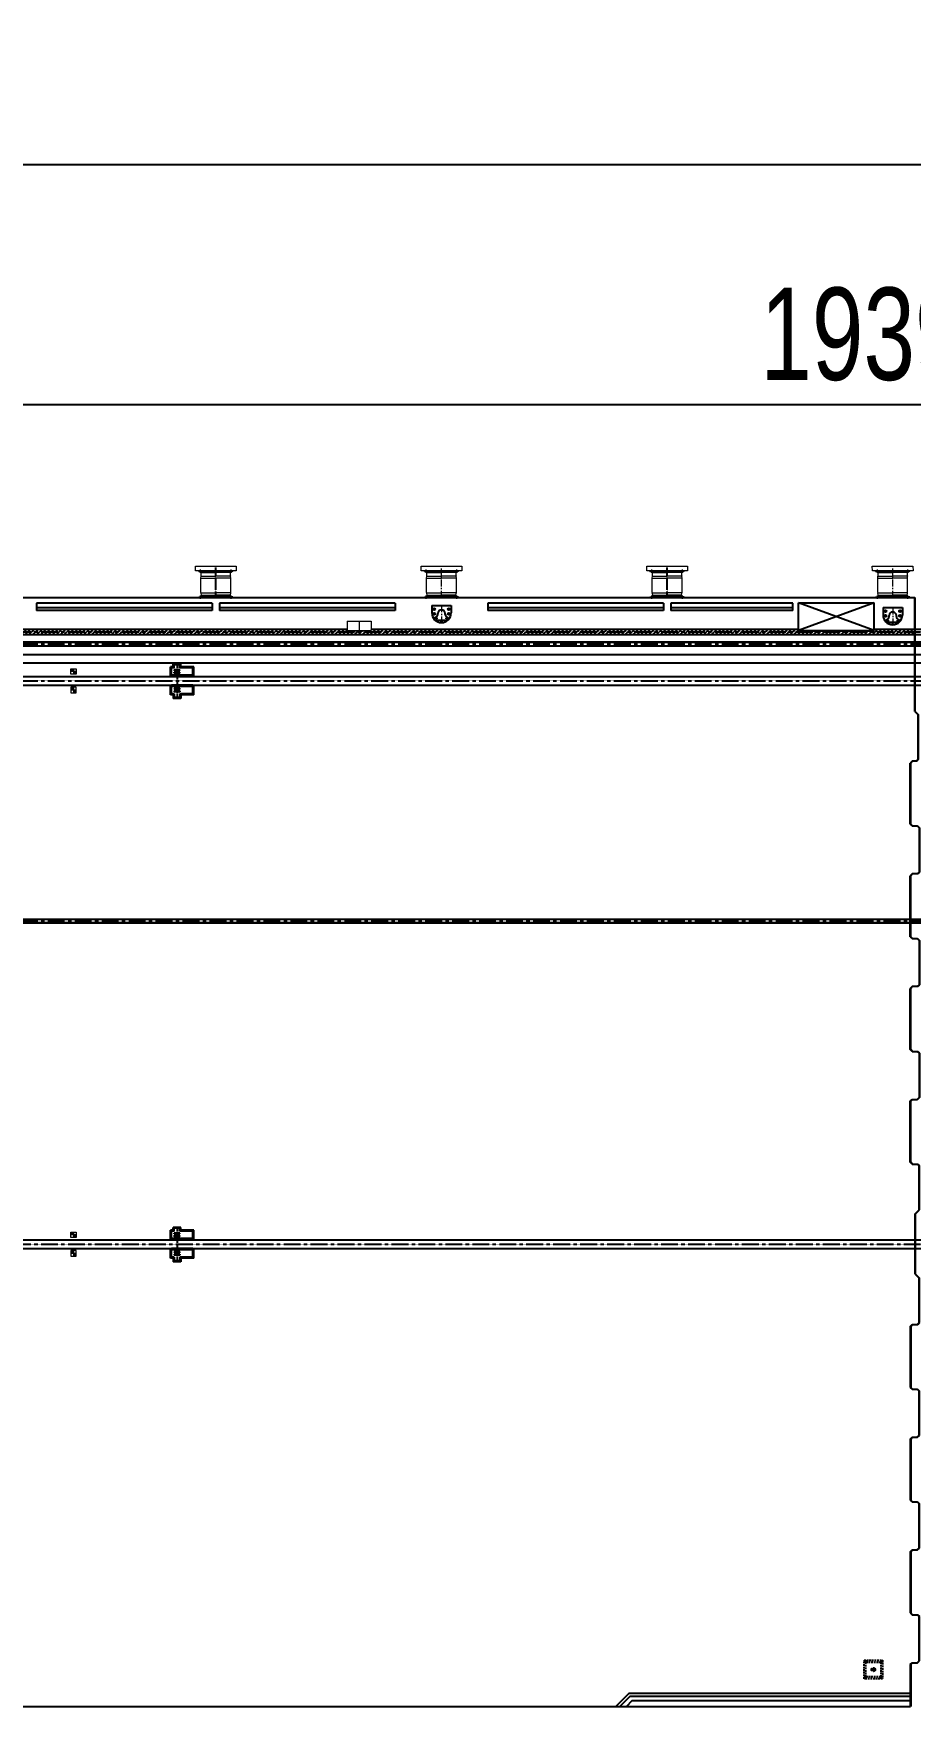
# Model space of a CAD drawing. Extents: x 3412 to 1212600, y 2456 to 246916.
# Drawn here: x 1058866 to 1106291, y 128766 to 219290 of the extents above; entities that cross this region are included whole.
import ezdxf

# ---------------------------------------------------------------- set-up
doc = ezdxf.new("R2010")
doc.units = 0
doc.header["$LTSCALE"] = 20
doc.header["$MEASUREMENT"] = 0
doc.linetypes.add('CENTER', pattern=[2, 1.25, -0.25, 0.25, -0.25])
doc.linetypes.add('HIDDEN', pattern=[0.375, 0.25, -0.125])
doc.layers.get('0').update_dxf_attribs({"linetype": 'CONTINUOUS'})
doc.layers.get('DEFPOINTS').update_dxf_attribs({"linetype": 'CONTINUOUS'})
for name, color, linetype in [('BAO', 7, 'CONTINUOUS'), ('DIM', 4, 'CONTINUOUS'), ('external lighting', 130, 'HIDDEN'), ('FENDER', 4, 'CONTINUOUS'), ('Gochanxe', 6, 'CONTINUOUS'), ('HATCH', 8, 'CONTINUOUS'), ('TRUC', 1, 'CENTER')]:
    doc.layers.add(name, color=color, linetype=linetype)
doc.styles.add('VNROMANS', font='vn_vni.shx', dxfattribs={"width": 0.75, "bigfont": 'bigfont.shx'})
doc.dimstyles.new('D2000', dxfattribs={"dimscale": 2000, "dimtxt": 2.5, "dimasz": 1.5, "dimexe": 1, "dimexo": 0, "dimgap": 0.65, "dimtad": 1, "dimdec": 0, "dimzin": 12, "dimdsep": 46, "dimtxsty": 'VNROMANS', "dimblk1": 'OPEN', "dimblk2": 'OPEN', "dimsah": 1, "dimcen": -1, "dimclrd": 4, "dimclre": 4, "dimclrt": 4, "dimadec": 0, "dimazin": 0, "dimtfac": 1, "dimtdec": 0, "dimtmove": 2, "dimatfit": 3, "dimldrblk": 'OPEN', "dimfxl": 1, "dimtolj": 1, "dimtzin": 12, "dimarcsym": 0})
pattern_1 = [(45, (-541897.52, -54199.35), (-106.066017, 106.066017), [])]

# ---------------------------------------------------------------- blocks, each defined once
blk = doc.blocks.new('_OPEN')
at = {"color": 0, "linetype": 'ByBlock'}
for p, q in [((-1, 0.167), (0, 0)), ((0, 0), (-1, -0.167)), ((0, 0), (-1, 0))]:
    blk.add_line(p, q, dxfattribs=at)
blk = doc.blocks.new('*D78')
at = {"layer": 'DEFPOINTS', "color": 0, "transparency": 16777216}
for p in [(1203529, 199207), (1009538, 192931), (1203529, 192931)]:
    blk.add_point(p, dxfattribs=at)
at = {"layer": 'DIM', "color": 4, "lineweight": -2, "transparency": 16777216}
for p, q in [((1009538, 192931), (1009538, 201207)), ((1203529, 192931), (1203529, 201207)), ((1012538, 199207), (1200529, 199207))]:
    blk.add_line(p, q, dxfattribs=at)
at = {"layer": 'DIM', "color": 4, "lineweight": -2, "transparency": 16777216, "xscale": 3000, "yscale": 3000, "zscale": 3000, "rotation": 180}
blk.add_blockref('_OPEN', (1009538, 199207), dxfattribs=at)
at = {"layer": 'DIM', "color": 4, "lineweight": -2, "transparency": 16777216, "xscale": 3000, "yscale": 3000, "zscale": 3000}
blk.add_blockref('_OPEN', (1203529, 199207), dxfattribs=at)
at = {"layer": 'DIM', "color": 4, "transparency": 16777216, "insert": (1106534, 203007), "char_height": 5000, "attachment_point": 5, "style": 'VNROMANS'}
blk.add_mtext('\\A1;193990', dxfattribs=at)
blk = doc.blocks.new('*D79')
at = {"layer": 'DEFPOINTS', "color": 0, "transparency": 16777216}
for p in [(1206528, 212209), (406528, 192931), (1206528, 192931)]:
    blk.add_point(p, dxfattribs=at)
at = {"layer": 'DIM', "color": 4, "lineweight": -2, "transparency": 16777216}
for p, q in [((406528, 192931), (406528, 214209)), ((1206528, 192931), (1206528, 214209)), ((409528, 212209), (1203528, 212209))]:
    blk.add_line(p, q, dxfattribs=at)
at = {"layer": 'DIM', "color": 4, "lineweight": -2, "transparency": 16777216, "xscale": 3000, "yscale": 3000, "zscale": 3000, "rotation": 180}
blk.add_blockref('_OPEN', (406528, 212209), dxfattribs=at)
at = {"layer": 'DIM', "color": 4, "lineweight": -2, "transparency": 16777216, "xscale": 3000, "yscale": 3000, "zscale": 3000}
blk.add_blockref('_OPEN', (1206528, 212209), dxfattribs=at)
at = {"layer": 'DIM', "color": 4, "transparency": 16777216, "insert": (806528, 216009), "char_height": 5000, "attachment_point": 5, "style": 'VNROMANS'}
blk.add_mtext('\\A1;800000', dxfattribs=at)
blk = doc.blocks.new('light')
at = {"layer": 'external lighting'}
h = blk.add_hatch(color=3, dxfattribs=at)
h.paths.add_polyline_path([(0.64, 0.64), (0.8, 0.64), (0.8, 0.8), (0.64, 0.8)])
h.paths.add_polyline_path([(0.8, -0.64), (0.64, -0.64), (0.64, -0.8), (0.8, -0.8)])
h.paths.add_polyline_path([(-0.64, -0.64), (-0.8, -0.64), (-0.8, -0.8), (-0.64, -0.8)])
h.paths.add_polyline_path([(-0.64, 0.8), (-0.8, 0.8), (-0.8, 0.64), (-0.64, 0.64)])
at = {"layer": 'external lighting', "linetype": 'HIDDEN', "ltscale": 0.05}
h = blk.add_hatch(color=3, dxfattribs=at)
edge = h.paths.add_edge_path()
edge.add_arc((0, 0), 0.16, 0, 360)
at = {"layer": 'external lighting', "color": 3}
for p, q in [((-0.64, 0.64), (-0.8, 0.64)), ((0.64, 0.64), (0.64, 0.8)), ((0.8, 0.64), (0.64, 0.64)), ((-0.64, -0.64), (-0.8, -0.64)), ((0.8, -0.64), (0.64, -0.64)), ((0.64, -0.8), (0.64, -0.64))]:
    blk.add_line(p, q, dxfattribs=at)
at = {"layer": 'external lighting', "color": 3, "ltscale": 0.05}
for p, q in [((-0.64, 0.64), (-0.64, 0.8)), ((-0.64, -0.8), (-0.64, -0.64))]:
    blk.add_line(p, q, dxfattribs=at)
at = {"layer": 'external lighting', "color": 3, "linetype": 'HIDDEN', "ltscale": 0.03}
for points in [[(-0.8, 0.8), (0.8, 0.8), (0.8, -0.8), (-0.8, -0.8)], [(-0.64, 0.64), (0.64, 0.64), (0.64, -0.64), (-0.64, -0.64)]]:
    blk.add_lwpolyline(points, close=True, dxfattribs=at)
at = {"layer": 'external lighting', "color": 3, "linetype": 'HIDDEN', "ltscale": 0.05}
blk.add_circle((0, 0), 0.16, dxfattribs=at)
blk = doc.blocks.new('KHE')
at = {"layer": 'BAO'}
for p, q in [((7378565, 1113151), (7378565, 1119311)), ((7378585, 1113151), (7378585, 1119311)), ((7378565, 1113151), (7378755, 1112961)), ((7378585, 1113151), (7378775, 1112961)), ((7378585, 1113151), (7378775, 1112961)), ((7378755, 1110561), (7378755, 1112961)), ((7378775, 1110561), (7378775, 1112961)), ((7378775, 1110561), (7378775, 1112961)), ((7378427, 1110461), (7378327, 1110361)), ((7378327, 1107061), (7378327, 1110361)), ((7378447, 1110461), (7378347, 1110361)), ((7378447, 1110461), (7378347, 1110361)), ((7378347, 1107061), (7378347, 1110361)), ((7378347, 1107061), (7378347, 1110361)), ((7378675, 1110461), (7378427, 1110461)), ((7378755, 1110561), (7378655, 1110461)), ((7378775, 1110561), (7378675, 1110461)), ((7378327, 1107061), (7378427, 1106961)), ((7378347, 1107061), (7378447, 1106961)), ((7378347, 1107061), (7378447, 1106961)), ((7378427, 1106961), (7378722, 1106961)), ((7378447, 1106961), (7378722, 1106961)), ((7378702, 1106961), (7378802, 1106861)), ((7378722, 1106961), (7378822, 1106861)), ((7378722, 1106961), (7378822, 1106861)), ((7378802, 1106861), (7378802, 1104461)), ((7378822, 1106861), (7378822, 1104461)), ((7378822, 1106861), (7378822, 1104461)), ((7378802, 1104461), (7378702, 1104361)), ((7378822, 1104461), (7378722, 1104361)), ((7378822, 1104461), (7378722, 1104361)), ((7378427, 1104361), (7378327, 1104261)), ((7378327, 1100961), (7378327, 1104261)), ((7378447, 1104361), (7378347, 1104261)), ((7378447, 1104361), (7378347, 1104261)), ((7378347, 1100961), (7378347, 1104261)), ((7378347, 1100961), (7378347, 1104261)), ((7378722, 1104361), (7378427, 1104361)), ((7378722, 1104361), (7378447, 1104361)), ((7378327, 1100961), (7378427, 1100861)), ((7378347, 1100961), (7378447, 1100861)), ((7378347, 1100961), (7378447, 1100861)), ((7378427, 1100861), (7378722, 1100861)), ((7378447, 1100861), (7378722, 1100861)), ((7378702, 1100861), (7378802, 1100761)), ((7378722, 1100861), (7378822, 1100761)), ((7378722, 1100861), (7378822, 1100761)), ((7378802, 1100761), (7378802, 1098361)), ((7378822, 1100761), (7378822, 1098361)), ((7378822, 1100761), (7378822, 1098361)), ((7378427, 1098261), (7378327, 1098161)), ((7378327, 1094861), (7378327, 1098161)), ((7378447, 1098261), (7378347, 1098161)), ((7378447, 1098261), (7378347, 1098161)), ((7378347, 1094861), (7378347, 1098161)), ((7378347, 1094861), (7378347, 1098161)), ((7378722, 1098261), (7378427, 1098261)), ((7378722, 1098261), (7378447, 1098261)), ((7378802, 1098361), (7378702, 1098261)), ((7378822, 1098361), (7378722, 1098261)), ((7378822, 1098361), (7378722, 1098261)), ((7378427, 1094761), (7378327, 1094861)), ((7378447, 1094761), (7378347, 1094861)), ((7378447, 1094761), (7378347, 1094861)), ((7378427, 1094761), (7378722, 1094761)), ((7378447, 1094761), (7378722, 1094761)), ((7378702, 1094761), (7378802, 1094661)), ((7378722, 1094761), (7378822, 1094661)), ((7378722, 1094761), (7378822, 1094661)), ((7378802, 1094661), (7378802, 1092261)), ((7378822, 1094661), (7378822, 1092261)), ((7378822, 1094661), (7378822, 1092261)), ((7378327, 1092061), (7378427, 1092161)), ((7378327, 1088761), (7378327, 1092061)), ((7378347, 1092061), (7378447, 1092161)), ((7378347, 1092061), (7378447, 1092161)), ((7378347, 1088761), (7378347, 1092061)), ((7378347, 1088761), (7378347, 1092061)), ((7378427, 1092161), (7378722, 1092161)), ((7378447, 1092161), (7378722, 1092161)), ((7378802, 1092261), (7378702, 1092161)), ((7378822, 1092261), (7378722, 1092161)), ((7378822, 1092261), (7378722, 1092161)), ((7378427, 1088661), (7378327, 1088761)), ((7378447, 1088661), (7378347, 1088761)), ((7378447, 1088661), (7378347, 1088761)), ((7378427, 1088661), (7378722, 1088661)), ((7378447, 1088661), (7378722, 1088661)), ((7378702, 1088661), (7378802, 1088561)), ((7378722, 1088661), (7378822, 1088561)), ((7378722, 1088661), (7378822, 1088561)), ((7378802, 1086181), (7378802, 1088561)), ((7378822, 1086181), (7378822, 1088561)), ((7378565, 1085943), (7378802, 1086181)), ((7378565, 1085943), (7378565, 1082718)), ((7378585, 1085943), (7378822, 1086181)), ((7378585, 1085943), (7378585, 1082718)), ((7378585, 1085943), (7378585, 1082718)), ((7378565, 1082718), (7378802, 1082481)), ((7378585, 1082718), (7378822, 1082481)), ((7378805, 1080081), (7378802, 1082481)), ((7378825, 1080081), (7378822, 1082481)), ((7378327, 1079881), (7378427, 1079981)), ((7378347, 1079881), (7378447, 1079981)), ((7378347, 1079881), (7378447, 1079981)), ((7378427, 1079981), (7378725, 1079981)), ((7378447, 1079981), (7378722, 1079981)), ((7378705, 1079981), (7378805, 1080081)), ((7378725, 1079981), (7378825, 1080081)), ((7378725, 1079981), (7378825, 1080081)), ((7378327, 1079881), (7378327, 1076581)), ((7378347, 1079881), (7378347, 1076581)), ((7378347, 1079881), (7378347, 1076581)), ((7378327, 1076581), (7378427, 1076481)), ((7378347, 1076581), (7378447, 1076481)), ((7378347, 1076581), (7378447, 1076481)), ((7378427, 1076481), (7378722, 1076481)), ((7378447, 1076481), (7378722, 1076481)), ((7378702, 1076481), (7378802, 1076381)), ((7378722, 1076481), (7378822, 1076381)), ((7378722, 1076481), (7378822, 1076381)), ((7378802, 1073981), (7378802, 1076381)), ((7378822, 1073981), (7378822, 1076381)), ((7378822, 1073981), (7378822, 1076381)), ((7378327, 1073781), (7378427, 1073881)), ((7378327, 1073781), (7378327, 1070481)), ((7378347, 1073781), (7378447, 1073881)), ((7378347, 1073781), (7378447, 1073881)), ((7378347, 1073781), (7378347, 1070481)), ((7378347, 1073781), (7378347, 1070481)), ((7378427, 1073881), (7378722, 1073881)), ((7378447, 1073881), (7378722, 1073881)), ((7378702, 1073881), (7378802, 1073981)), ((7378722, 1073881), (7378822, 1073981)), ((7378722, 1073881), (7378822, 1073981)), ((7378327, 1070481), (7378427, 1070381)), ((7378347, 1070481), (7378447, 1070381)), ((7378347, 1070481), (7378447, 1070381)), ((7378427, 1070381), (7378722, 1070381)), ((7378447, 1070381), (7378722, 1070381)), ((7378702, 1070381), (7378802, 1070281)), ((7378722, 1070381), (7378822, 1070281)), ((7378722, 1070381), (7378822, 1070281)), ((7378802, 1067881), (7378802, 1070281)), ((7378822, 1067881), (7378822, 1070281)), ((7378822, 1067881), (7378822, 1070281)), ((7378327, 1067681), (7378427, 1067781)), ((7378327, 1067681), (7378327, 1064381)), ((7378347, 1067681), (7378447, 1067781)), ((7378347, 1067681), (7378447, 1067781)), ((7378347, 1067681), (7378347, 1064381)), ((7378347, 1067681), (7378347, 1064381)), ((7378427, 1067781), (7378722, 1067781)), ((7378447, 1067781), (7378722, 1067781)), ((7378702, 1067781), (7378802, 1067881)), ((7378722, 1067781), (7378822, 1067881)), ((7378722, 1067781), (7378822, 1067881)), ((7378327, 1064381), (7378427, 1064281)), ((7378347, 1064381), (7378447, 1064281)), ((7378347, 1064381), (7378447, 1064281)), ((7378427, 1064281), (7378722, 1064281)), ((7378447, 1064281), (7378722, 1064281)), ((7378702, 1064281), (7378802, 1064181)), ((7378722, 1064281), (7378822, 1064181)), ((7378722, 1064281), (7378822, 1064181)), ((7378802, 1061781), (7378802, 1064181)), ((7378822, 1061781), (7378822, 1064181)), ((7378822, 1061781), (7378822, 1064181)), ((7378327, 1061581), (7378427, 1061681)), ((7378327, 1061581), (7378327, 1059311)), ((7378347, 1061581), (7378447, 1061681)), ((7378347, 1061581), (7378447, 1061681)), ((7378347, 1061581), (7378347, 1059311)), ((7378347, 1061581), (7378347, 1059311)), ((7378427, 1061681), (7378722, 1061681)), ((7378447, 1061681), (7378722, 1061681)), ((7378702, 1061681), (7378802, 1061781)), ((7378722, 1061681), (7378822, 1061781)), ((7378722, 1061681), (7378822, 1061781))]:
    blk.add_line(p, q, dxfattribs=at)
blk = doc.blocks.new('*D82')
at = {"layer": 'DEFPOINTS', "color": 0, "transparency": 16777216}
for p in [(1203529, 199207), (1009538, 192931), (1203529, 192931)]:
    blk.add_point(p, dxfattribs=at)
at = {"layer": 'DIM', "color": 4, "lineweight": -2, "transparency": 16777216}
for p, q in [((1009538, 192931), (1009538, 201207)), ((1203529, 192931), (1203529, 201207)), ((1012538, 199207), (1200529, 199207))]:
    blk.add_line(p, q, dxfattribs=at)
at = {"layer": 'DIM', "color": 4, "lineweight": -2, "transparency": 16777216, "xscale": 3000, "yscale": 3000, "zscale": 3000, "rotation": 180}
blk.add_blockref('_OPEN', (1009538, 199207), dxfattribs=at)
at = {"layer": 'DIM', "color": 4, "lineweight": -2, "transparency": 16777216, "xscale": 3000, "yscale": 3000, "zscale": 3000}
blk.add_blockref('_OPEN', (1203529, 199207), dxfattribs=at)
at = {"layer": 'DIM', "color": 4, "transparency": 16777216, "insert": (1106534, 203007), "char_height": 5000, "attachment_point": 5, "style": 'VNROMANS'}
blk.add_mtext('\\A1;193990', dxfattribs=at)
blk = doc.blocks.new('hocapnuoc')
at = {"layer": 'BAO', "color": 2, "linetype": 'ByBlock', "lineweight": 15}
for p, q in [((-1300, 0), (0, 0)), ((-1300, 0), (-1300, -500)), ((-650, 0), (-650, -500)), ((0, 0), (0, -500)), ((-1300, -500), (0, -500))]:
    blk.add_line(p, q, dxfattribs=at)
blk = doc.blocks.new('gcx')
at = {"layer": 'Gochanxe'}
for p, q in [((652501, -300), (652501, -700)), ((662000, -300), (652501, -300)), ((662000, -550), (652501, -550)), ((662000, -700), (652501, -700)), ((662000, -300), (662000, -700)), ((662400, -300), (662400, -700)), ((671900, -300), (662400, -300)), ((671900, -550), (662400, -550)), ((671900, -700), (662400, -700)), ((671900, -300), (671900, -700)), ((676900, -300), (676900, -700)), ((686400, -300), (676900, -300)), ((686400, -550), (676900, -550)), ((686400, -700), (676900, -700)), ((686400, -300), (686400, -700)), ((686800, -300), (686800, -700)), ((693400, -300), (686800, -300)), ((693400, -550), (686800, -550)), ((693400, -700), (686800, -700)), ((693400, -700), (693400, -300)), ((684530, -59300), (683830, -60000)), ((684592, -59450), (684042, -60000)), ((684696, -59700), (684396, -60000)), ((699753, -59300), (684530, -59300)), ((699753, -59450), (684592, -59450)), ((699753, -59700), (684696, -59700))]:
    blk.add_line(p, q, dxfattribs=at)

msp = doc.modelspace()

# ---------------------------------------------------------------- hatches: boundary and pattern name
at = {"layer": 'BAO', "linetype": 'ByBlock', "lineweight": 15}
h = msp.add_hatch(color=256, dxfattribs=at)
h.paths.add_polyline_path([(1060878.412, 184915.991), (1061028.412, 184915.991), (1061028.412, 184765.991), (1060878.412, 184765.991)])
h.paths.add_polyline_path([(1061028.412, 184765.991), (1061178.412, 184765.991), (1061178.412, 184615.991), (1061028.412, 184615.991)])
h = msp.add_hatch(color=256, dxfattribs=at)
h.paths.add_polyline_path([(1060878.412, 183915.991), (1061028.412, 183915.991), (1061028.412, 183765.991), (1060878.412, 183765.991)])
h.paths.add_polyline_path([(1061028.412, 183765.991), (1061178.412, 183765.991), (1061178.412, 183615.991), (1061028.412, 183615.991)])
h = msp.add_hatch(color=256, dxfattribs=at)
h.paths.add_polyline_path([(1060878.412, 154435.991), (1061028.412, 154435.991), (1061028.412, 154285.991), (1060878.412, 154285.991)])
h.paths.add_polyline_path([(1061028.412, 154285.991), (1061178.412, 154285.991), (1061178.412, 154135.991), (1061028.412, 154135.991)])
h = msp.add_hatch(color=256, dxfattribs=at)
h.paths.add_polyline_path([(1060878.412, 153435.991), (1061028.412, 153435.991), (1061028.412, 153285.991), (1060878.412, 153285.991)])
h.paths.add_polyline_path([(1061028.412, 153285.991), (1061178.412, 153285.991), (1061178.412, 153135.991), (1061028.412, 153135.991)])
at = {"layer": 'HATCH'}
h = msp.add_hatch(dxfattribs=at)
h.set_pattern_fill('ANSI31', color=256, scale=1200, style=0)
h.set_pattern_definition(pattern_1)
h.paths.add_polyline_path([(1075828.182, 187065.991), (1018928.362, 187065.991), (1018928.362, 186985.991), (1016945.81, 186985.991), (1016952.105, 186915.991), (1077128.182, 186915.991), (1077128.182, 186985.991), (1075828.182, 186985.991)])
h.paths.add_polyline_path([(1077128.182, 186915.991), (1016952.105, 186915.991), (1016965.595, 186765.991), (1077128.182, 186765.991)])
h = msp.add_hatch(dxfattribs=at)
h.set_pattern_fill('ANSI31', color=256, scale=1200, style=0)
h.set_pattern_definition(pattern_1)
h.paths.add_polyline_path([(1100228.412, 187065.991), (1077128.182, 187065.991), (1077128.182, 186985.991), (1077128.182, 186915.991), (1102507.498, 186915.991), (1102487.942, 186985.991), (1100228.412, 186985.991)])
h.paths.add_polyline_path([(1102507.498, 186915.991), (1077128.182, 186915.991), (1077128.182, 186765.991), (1102549.404, 186765.991)])
h = msp.add_hatch(dxfattribs=at)
h.set_pattern_fill('ANSI31', color=256, scale=1200, style=0)
h.set_pattern_definition(pattern_1)
h.paths.add_polyline_path([(1106518.412, 187065.991), (1104328.412, 187065.991), (1104328.412, 186985.991), (1102487.942, 186985.991), (1102507.498, 186915.991), (1106518.412, 186915.991)])
h.paths.add_polyline_path([(1106518.412, 186915.991), (1102507.498, 186915.991), (1102549.404, 186765.991), (1106518.412, 186765.991)])

# ---------------------------------------------------------------- linework, layer by layer
at = {"layer": 'BAO', "lineweight": 15, "ltscale": 400}
for p, q in [((1067803.412, 190173.991), (1067803.412, 190215.991)), ((1067803.412, 190215.991), (1069653.412, 190215.991)), ((1067803.412, 190173.991), (1067861.444, 190173.991)), ((1067933.127, 190115.991), (1067861.444, 190173.991)), ((1067861.444, 190173.991), (1068728.127, 190173.991)), ((1067903.412, 190108.991), (1067903.412, 190280.991)), ((1067933.127, 190115.991), (1068728.127, 190115.991)), ((1067933.127, 189937.471), (1067933.127, 190115.991)), ((1069653.412, 190173.991), (1068728.127, 190173.991)), ((1069523.127, 190115.991), (1068728.127, 190115.991)), ((1069523.127, 190115.991), (1069594.701, 190174.126)), ((1069523.127, 189937.471), (1069523.127, 190115.991)), ((1069553.412, 190108.991), (1069553.412, 190280.991)), ((1069653.412, 190173.991), (1069653.412, 190215.991)), ((1080003.412, 190173.991), (1080003.412, 190215.991)), ((1080003.412, 190215.991), (1081853.412, 190215.991)), ((1080003.412, 190173.991), (1080061.444, 190173.991)), ((1080133.127, 190115.991), (1080061.444, 190173.991)), ((1080061.444, 190173.991), (1080928.127, 190173.991)), ((1080103.412, 190108.991), (1080103.412, 190280.991)), ((1080133.127, 190115.991), (1080928.127, 190115.991)), ((1080133.127, 189937.471), (1080133.127, 190115.991)), ((1081853.412, 190173.991), (1080928.127, 190173.991)), ((1081723.127, 190115.991), (1080928.127, 190115.991)), ((1081723.127, 190115.991), (1081794.701, 190174.126)), ((1081723.127, 189937.471), (1081723.127, 190115.991)), ((1081753.412, 190108.991), (1081753.412, 190280.991)), ((1081853.412, 190173.991), (1081853.412, 190215.991)), ((1092203.412, 190173.991), (1092203.412, 190215.991)), ((1092203.412, 190215.991), (1094053.412, 190215.991)), ((1092203.412, 190173.991), (1092261.444, 190173.991)), ((1092333.127, 190115.991), (1092261.444, 190173.991)), ((1092261.444, 190173.991), (1093128.127, 190173.991)), ((1092303.412, 190108.991), (1092303.412, 190280.991)), ((1092333.127, 190115.991), (1093128.127, 190115.991)), ((1092333.127, 189937.471), (1092333.127, 190115.991)), ((1094053.412, 190173.991), (1093128.127, 190173.991)), ((1093923.127, 190115.991), (1093128.127, 190115.991)), ((1093923.127, 190115.991), (1093994.701, 190174.126)), ((1093923.127, 189937.471), (1093923.127, 190115.991)), ((1093953.412, 190108.991), (1093953.412, 190280.991)), ((1094053.412, 190173.991), (1094053.412, 190215.991)), ((1104403.412, 190173.991), (1104403.412, 190215.991)), ((1104403.412, 190215.991), (1106253.412, 190215.991)), ((1104403.412, 190173.991), (1104461.444, 190173.991)), ((1104533.127, 190115.991), (1104461.444, 190173.991)), ((1104461.444, 190173.991), (1105328.127, 190173.991)), ((1104503.412, 190108.991), (1104503.412, 190280.991)), ((1104533.127, 190115.991), (1105328.127, 190115.991)), ((1104533.127, 189937.471), (1104533.127, 190115.991)), ((1106253.412, 190173.991), (1105328.127, 190173.991)), ((1106123.127, 190115.991), (1105328.127, 190115.991)), ((1106123.127, 190115.991), (1106194.701, 190174.126)), ((1106123.127, 189937.471), (1106123.127, 190115.991)), ((1106153.412, 190108.991), (1106153.412, 190280.991)), ((1106253.412, 190173.991), (1106253.412, 190215.991)), ((1067921.127, 189039.39), (1067921.127, 189806.511)), ((1067921.32, 189813.991), (1068728.127, 189813.991)), ((1067921.897, 189821.432), (1067932.357, 189922.551)), ((1067932.934, 189929.991), (1068728.127, 189929.991)), ((1069523.32, 189929.991), (1068728.127, 189929.991)), ((1069534.934, 189813.991), (1068728.127, 189813.991)), ((1069534.357, 189821.432), (1069523.897, 189922.551)), ((1069535.127, 189039.39), (1069535.127, 189806.511)), ((1080121.127, 189039.39), (1080121.127, 189806.511)), ((1080121.32, 189813.991), (1080928.127, 189813.991)), ((1080121.897, 189821.432), (1080132.357, 189922.551)), ((1080132.934, 189929.991), (1080928.127, 189929.991)), ((1081723.32, 189929.991), (1080928.127, 189929.991)), ((1081734.934, 189813.991), (1080928.127, 189813.991)), ((1081734.357, 189821.432), (1081723.897, 189922.551)), ((1081735.127, 189039.39), (1081735.127, 189806.511)), ((1092321.127, 189039.39), (1092321.127, 189806.511)), ((1092321.32, 189813.991), (1093128.127, 189813.991)), ((1092321.897, 189821.432), (1092332.357, 189922.551)), ((1092332.934, 189929.991), (1093128.127, 189929.991)), ((1093923.32, 189929.991), (1093128.127, 189929.991)), ((1093934.934, 189813.991), (1093128.127, 189813.991)), ((1093934.357, 189821.432), (1093923.897, 189922.551)), ((1093935.127, 189039.39), (1093935.127, 189806.511)), ((1104521.127, 189039.39), (1104521.127, 189806.511)), ((1104521.32, 189813.991), (1105328.127, 189813.991)), ((1104521.897, 189821.432), (1104532.357, 189922.551)), ((1104532.934, 189929.991), (1105328.127, 189929.991)), ((1106123.32, 189929.991), (1105328.127, 189929.991)), ((1106134.934, 189813.991), (1105328.127, 189813.991)), ((1106134.357, 189821.432), (1106123.897, 189922.551)), ((1106135.127, 189039.39), (1106135.127, 189806.511)), ((1067803.412, 188807.991), (1068728.127, 188807.991)), ((1067803.412, 188765.991), (1067803.412, 188807.991)), ((1067803.412, 188765.991), (1069653.412, 188765.991)), ((1067956.127, 188865.991), (1067898.127, 188807.991)), ((1067903.412, 188700.991), (1067903.412, 188872.991)), ((1067922.715, 189017.991), (1068728.127, 189017.991)), ((1067949.946, 188922.478), (1067927.308, 188997.505)), ((1067954.539, 188901.991), (1068728.127, 188901.991)), ((1067956.127, 188865.991), (1067956.127, 188880.593)), ((1067956.127, 188865.991), (1068728.127, 188865.991)), ((1069533.539, 189017.991), (1068728.127, 189017.991)), ((1069501.715, 188901.991), (1068728.127, 188901.991)), ((1069500.127, 188865.991), (1068728.127, 188865.991)), ((1069653.412, 188807.991), (1068728.127, 188807.991)), ((1068988.127, 188807.991), (1068813.127, 188807.991)), ((1069533.127, 188807.991), (1069488.127, 188807.991)), ((1069500.127, 188865.991), (1069500.127, 188880.593)), ((1069500.127, 188865.991), (1069500.127, 188880.593)), ((1069500.127, 188865.991), (1069558.127, 188807.991)), ((1069500.127, 188865.991), (1069533.127, 188832.991)), ((1069506.308, 188922.478), (1069528.946, 188997.505)), ((1069553.412, 188700.991), (1069553.412, 188872.991)), ((1069653.412, 188765.991), (1069653.412, 188807.991)), ((1080003.412, 188807.991), (1080928.127, 188807.991)), ((1080003.412, 188765.991), (1080003.412, 188807.991)), ((1080003.412, 188765.991), (1081853.412, 188765.991)), ((1080156.127, 188865.991), (1080098.127, 188807.991)), ((1080103.412, 188700.991), (1080103.412, 188872.991)), ((1080122.715, 189017.991), (1080928.127, 189017.991)), ((1080149.946, 188922.478), (1080127.308, 188997.505)), ((1080154.539, 188901.991), (1080928.127, 188901.991)), ((1080156.127, 188865.991), (1080156.127, 188880.593)), ((1080156.127, 188865.991), (1080928.127, 188865.991)), ((1081733.539, 189017.991), (1080928.127, 189017.991)), ((1081701.715, 188901.991), (1080928.127, 188901.991)), ((1081700.127, 188865.991), (1080928.127, 188865.991)), ((1081853.412, 188807.991), (1080928.127, 188807.991)), ((1081188.127, 188807.991), (1081013.127, 188807.991)), ((1081733.127, 188807.991), (1081688.127, 188807.991)), ((1081700.127, 188865.991), (1081700.127, 188880.593)), ((1081700.127, 188865.991), (1081700.127, 188880.593)), ((1081700.127, 188865.991), (1081758.127, 188807.991)), ((1081700.127, 188865.991), (1081733.127, 188832.991)), ((1081706.308, 188922.478), (1081728.946, 188997.505)), ((1081753.412, 188700.991), (1081753.412, 188872.991)), ((1081853.412, 188765.991), (1081853.412, 188807.991)), ((1092203.412, 188807.991), (1093128.127, 188807.991)), ((1092203.412, 188765.991), (1092203.412, 188807.991)), ((1092203.412, 188765.991), (1094053.412, 188765.991)), ((1092356.127, 188865.991), (1092298.127, 188807.991)), ((1092303.412, 188700.991), (1092303.412, 188872.991)), ((1092322.715, 189017.991), (1093128.127, 189017.991)), ((1092349.946, 188922.478), (1092327.308, 188997.505)), ((1092354.539, 188901.991), (1093128.127, 188901.991)), ((1092356.127, 188865.991), (1092356.127, 188880.593)), ((1092356.127, 188865.991), (1093128.127, 188865.991)), ((1093933.539, 189017.991), (1093128.127, 189017.991)), ((1093901.715, 188901.991), (1093128.127, 188901.991)), ((1093900.127, 188865.991), (1093128.127, 188865.991)), ((1094053.412, 188807.991), (1093128.127, 188807.991)), ((1093388.127, 188807.991), (1093213.127, 188807.991)), ((1093933.127, 188807.991), (1093888.127, 188807.991)), ((1093900.127, 188865.991), (1093900.127, 188880.593)), ((1093900.127, 188865.991), (1093900.127, 188880.593)), ((1093900.127, 188865.991), (1093958.127, 188807.991)), ((1093900.127, 188865.991), (1093933.127, 188832.991)), ((1093906.308, 188922.478), (1093928.946, 188997.505)), ((1093953.412, 188700.991), (1093953.412, 188872.991)), ((1094053.412, 188765.991), (1094053.412, 188807.991)), ((1104403.412, 188807.991), (1105328.127, 188807.991)), ((1104403.412, 188765.991), (1104403.412, 188807.991)), ((1104403.412, 188765.991), (1106253.412, 188765.991)), ((1104556.127, 188865.991), (1104498.127, 188807.991)), ((1104503.412, 188700.991), (1104503.412, 188872.991)), ((1104522.715, 189017.991), (1105328.127, 189017.991)), ((1104549.946, 188922.478), (1104527.308, 188997.505)), ((1104554.539, 188901.991), (1105328.127, 188901.991)), ((1104556.127, 188865.991), (1104556.127, 188880.593)), ((1104556.127, 188865.991), (1105328.127, 188865.991)), ((1106133.539, 189017.991), (1105328.127, 189017.991)), ((1106101.715, 188901.991), (1105328.127, 188901.991)), ((1106100.127, 188865.991), (1105328.127, 188865.991)), ((1106253.412, 188807.991), (1105328.127, 188807.991)), ((1105588.127, 188807.991), (1105413.127, 188807.991)), ((1106133.127, 188807.991), (1106088.127, 188807.991)), ((1106100.127, 188865.991), (1106100.127, 188880.593)), ((1106100.127, 188865.991), (1106100.127, 188880.593)), ((1106100.127, 188865.991), (1106158.127, 188807.991)), ((1106100.127, 188865.991), (1106133.127, 188832.991)), ((1106106.308, 188922.478), (1106128.946, 188997.505)), ((1106153.412, 188700.991), (1106153.412, 188872.991)), ((1106253.412, 188765.991), (1106253.412, 188807.991))]:
    msp.add_line(p, q, dxfattribs=at)
at = {"layer": 'BAO'}
for p, q in [((1006538.412, 188765.991), (1106518.412, 188765.991)), ((1080406.196, 188346.991), (1080406.196, 187939.491)), ((1080406.196, 188346.991), (1081451.196, 188346.991)), ((1081451.196, 188346.991), (1081451.196, 187939.491)), ((1080730.975, 187860.076), (1080730.975, 187913.187)), ((1081126.417, 187860.076), (1081126.417, 187913.187)), ((1104805.912, 188230.991), (1104805.912, 187823.491)), ((1104805.912, 188230.991), (1105850.912, 188230.991)), ((1105130.691, 187744.076), (1105130.691, 187797.187)), ((1105526.132, 187744.076), (1105526.132, 187797.187)), ((1105850.912, 188230.991), (1105850.912, 187823.491)), ((1006538.412, 186765.991), (1202815.953, 186765.991)), ((1018928.362, 187065.991), (1075828.182, 187065.991)), ((1077128.182, 187065.991), (1100228.412, 187065.991)), ((1104328.412, 187065.991), (1151433.212, 187065.991)), ((1010380.912, 186365.991), (1203386.173, 186365.991)), ((1010380.912, 186165.991), (1203671.283, 186165.991)), ((1015078.412, 185695.991), (1115083.412, 185695.991)), ((1015078.412, 185235.991), (1115083.412, 185235.991)), ((1066278.412, 184545.991), (1066278.412, 185020.991)), ((1066418.412, 185020.991), (1066278.412, 185020.991)), ((1066328.412, 184495.991), (1066328.412, 184970.991)), ((1066468.412, 184970.991), (1066328.412, 184970.991)), ((1066838.412, 185170.991), (1066418.412, 185170.991)), ((1066418.412, 185020.991), (1066418.412, 185170.991)), ((1066468.412, 185120.991), (1066418.412, 185170.991)), ((1066418.412, 185020.991), (1066468.412, 184970.991)), ((1066468.412, 184970.991), (1066468.412, 185120.991)), ((1066788.412, 185120.991), (1066468.412, 185120.991)), ((1066468.412, 184815.991), (1066468.412, 184865.991)), ((1066788.412, 184865.991), (1066468.412, 184865.991)), ((1066788.412, 184815.991), (1066468.412, 184815.991)), ((1066788.412, 184725.991), (1066468.412, 184725.991)), ((1066468.412, 184675.991), (1066468.412, 184725.991)), ((1066788.412, 184675.991), (1066468.412, 184675.991)), ((1066788.412, 185120.991), (1066838.412, 185170.991)), ((1066788.412, 184970.991), (1066788.412, 185120.991)), ((1066838.412, 185020.991), (1066788.412, 184970.991)), ((1067478.412, 184970.991), (1066788.412, 184970.991)), ((1066788.412, 184815.991), (1066788.412, 184865.991)), ((1066788.412, 184675.991), (1066788.412, 184725.991)), ((1066838.412, 185020.991), (1066838.412, 185170.991)), ((1067528.412, 185020.991), (1066838.412, 185020.991)), ((1067478.412, 184970.991), (1067528.412, 185020.991)), ((1067478.412, 184495.991), (1067478.412, 184970.991)), ((1067528.412, 184545.991), (1067528.412, 185020.991)), ((1010380.912, 184495.991), (1202686.228, 184495.991)), ((1010380.912, 184035.991), (1202686.228, 184035.991)), ((1066278.412, 184545.991), (1066328.412, 184495.991)), ((1066278.412, 183985.991), (1066328.412, 184035.991)), ((1066278.412, 183510.991), (1066278.412, 183985.991)), ((1067478.412, 184570.991), (1066328.412, 184570.991)), ((1067478.412, 184495.991), (1066328.412, 184495.991)), ((1067478.412, 184035.991), (1066328.412, 184035.991)), ((1066328.412, 183560.991), (1066328.412, 184035.991)), ((1067478.412, 183960.991), (1066328.412, 183960.991)), ((1066788.412, 183855.991), (1066468.412, 183855.991)), ((1066468.412, 183855.991), (1066468.412, 183805.991)), ((1066788.412, 183805.991), (1066468.412, 183805.991)), ((1066788.412, 183855.991), (1066788.412, 183805.991)), ((1067478.412, 184495.991), (1067528.412, 184545.991)), ((1067478.412, 184035.991), (1067528.412, 183985.991)), ((1067478.412, 183560.991), (1067478.412, 184035.991)), ((1067528.412, 183510.991), (1067528.412, 183985.991)), ((1066328.412, 183560.991), (1066278.412, 183510.991)), ((1066418.412, 183510.991), (1066278.412, 183510.991)), ((1066468.412, 183560.991), (1066328.412, 183560.991)), ((1066418.412, 183510.991), (1066468.412, 183560.991)), ((1066418.412, 183510.991), (1066418.412, 183310.991)), ((1066468.412, 183360.991), (1066418.412, 183310.991)), ((1066838.412, 183310.991), (1066418.412, 183310.991)), ((1066468.412, 183715.991), (1066468.412, 183665.991)), ((1066788.412, 183715.991), (1066468.412, 183715.991)), ((1066788.412, 183665.991), (1066468.412, 183665.991)), ((1066468.412, 183560.991), (1066468.412, 183360.991)), ((1066788.412, 183360.991), (1066468.412, 183360.991)), ((1066788.412, 183715.991), (1066788.412, 183665.991)), ((1066788.412, 183560.991), (1066838.412, 183510.991)), ((1066788.412, 183560.991), (1066788.412, 183360.991)), ((1067478.412, 183560.991), (1066788.412, 183560.991)), ((1066788.412, 183360.991), (1066838.412, 183310.991)), ((1066838.412, 183510.991), (1066838.412, 183310.991)), ((1067528.412, 183510.991), (1066838.412, 183510.991)), ((1067478.412, 183560.991), (1067528.412, 183510.991)), ((1010380.912, 171365.991), (1203386.173, 171365.991)), ((1010380.912, 171165.991), (1203671.283, 171165.991)), ((1010380.912, 154015.991), (1203200.851, 154015.991)), ((1066278.412, 154065.991), (1066278.412, 154540.991)), ((1066418.412, 154540.991), (1066278.412, 154540.991)), ((1066278.412, 154065.991), (1066328.412, 154015.991)), ((1066328.412, 154015.991), (1066328.412, 154490.991)), ((1066468.412, 154490.991), (1066328.412, 154490.991)), ((1067478.412, 154090.991), (1066328.412, 154090.991)), ((1067478.412, 154015.991), (1066328.412, 154015.991)), ((1066838.412, 154690.991), (1066418.412, 154690.991)), ((1066418.412, 154540.991), (1066418.412, 154690.991)), ((1066468.412, 154640.991), (1066418.412, 154690.991)), ((1066418.412, 154540.991), (1066468.412, 154490.991)), ((1066468.412, 154490.991), (1066468.412, 154640.991)), ((1066788.412, 154640.991), (1066468.412, 154640.991)), ((1066468.412, 154335.991), (1066468.412, 154385.991)), ((1066788.412, 154385.991), (1066468.412, 154385.991)), ((1066788.412, 154335.991), (1066468.412, 154335.991)), ((1066788.412, 154245.991), (1066468.412, 154245.991)), ((1066468.412, 154195.991), (1066468.412, 154245.991)), ((1066788.412, 154195.991), (1066468.412, 154195.991)), ((1066788.412, 154640.991), (1066838.412, 154690.991)), ((1066788.412, 154490.991), (1066788.412, 154640.991)), ((1066838.412, 154540.991), (1066788.412, 154490.991)), ((1067478.412, 154490.991), (1066788.412, 154490.991)), ((1066788.412, 154335.991), (1066788.412, 154385.991)), ((1066788.412, 154195.991), (1066788.412, 154245.991)), ((1066838.412, 154540.991), (1066838.412, 154690.991)), ((1067528.412, 154540.991), (1066838.412, 154540.991)), ((1067478.412, 154490.991), (1067528.412, 154540.991)), ((1067478.412, 154015.991), (1067478.412, 154490.991)), ((1067478.412, 154015.991), (1067528.412, 154065.991)), ((1067528.412, 154065.991), (1067528.412, 154540.991)), ((1010380.912, 153555.991), (1203856.604, 153555.991)), ((1066278.412, 153505.991), (1066328.412, 153555.991)), ((1066278.412, 153030.991), (1066278.412, 153505.991)), ((1066328.412, 153080.991), (1066278.412, 153030.991)), ((1066418.412, 153030.991), (1066278.412, 153030.991)), ((1067478.412, 153555.991), (1066328.412, 153555.991)), ((1066328.412, 153080.991), (1066328.412, 153555.991)), ((1067478.412, 153480.991), (1066328.412, 153480.991)), ((1066468.412, 153080.991), (1066328.412, 153080.991)), ((1066418.412, 153030.991), (1066468.412, 153080.991)), ((1066418.412, 153030.991), (1066418.412, 152830.991)), ((1066788.412, 153375.991), (1066468.412, 153375.991)), ((1066468.412, 153375.991), (1066468.412, 153325.991)), ((1066788.412, 153325.991), (1066468.412, 153325.991)), ((1066468.412, 153235.991), (1066468.412, 153185.991)), ((1066788.412, 153235.991), (1066468.412, 153235.991)), ((1066788.412, 153185.991), (1066468.412, 153185.991)), ((1066468.412, 153080.991), (1066468.412, 152880.991)), ((1066788.412, 153375.991), (1066788.412, 153325.991)), ((1066788.412, 153235.991), (1066788.412, 153185.991)), ((1066788.412, 153080.991), (1066838.412, 153030.991)), ((1066788.412, 153080.991), (1066788.412, 152880.991)), ((1067478.412, 153080.991), (1066788.412, 153080.991)), ((1066838.412, 153030.991), (1066838.412, 152830.991)), ((1067528.412, 153030.991), (1066838.412, 153030.991)), ((1067478.412, 153555.991), (1067528.412, 153505.991)), ((1067478.412, 153080.991), (1067478.412, 153555.991)), ((1067478.412, 153080.991), (1067528.412, 153030.991)), ((1067528.412, 153030.991), (1067528.412, 153505.991)), ((1066468.412, 152880.991), (1066418.412, 152830.991)), ((1066838.412, 152830.991), (1066418.412, 152830.991)), ((1066788.412, 152880.991), (1066468.412, 152880.991)), ((1066788.412, 152880.991), (1066838.412, 152830.991)), ((1006300.912, 128765.991), (1106280.912, 128765.991))]:
    msp.add_line(p, q, dxfattribs=at)
at = {"layer": 'BAO', "color": 3}
for p, q in [((1100228.412, 188485.991), (1104328.412, 188485.991)), ((1104328.412, 188485.991), (1100228.412, 186985.991)), ((1104328.412, 186985.991), (1100228.412, 188485.991)), ((1100228.412, 186985.991), (1104328.412, 186985.991))]:
    msp.add_line(p, q, dxfattribs=at)
at = {"layer": 'BAO', "color": 3, "ltscale": 0.003}
for p, q in [((1100228.412, 186985.991), (1100228.412, 188485.991)), ((1104328.412, 186985.991), (1104328.412, 188485.991))]:
    msp.add_line(p, q, dxfattribs=at)
at = {"layer": 'BAO', "color": 2, "linetype": 'ByBlock', "lineweight": 15}
for p, q in [((1061178.412, 184765.991), (1060878.412, 184765.991)), ((1061028.412, 184915.991), (1061028.412, 184615.991)), ((1061178.412, 183765.991), (1060878.412, 183765.991)), ((1061028.412, 183915.991), (1061028.412, 183615.991)), ((1061178.412, 154285.991), (1060878.412, 154285.991)), ((1061028.412, 154435.991), (1061028.412, 154135.991)), ((1061178.412, 153285.991), (1060878.412, 153285.991)), ((1061028.412, 153435.991), (1061028.412, 153135.991))]:
    msp.add_line(p, q, dxfattribs=at)
at = {"layer": 'BAO', "lineweight": 15, "ltscale": 400}
for points in [[(1067623.412, 190465.991), (1069823.412, 190465.991), (1069828.412, 190215.991), (1067628.412, 190215.991)], [(1079823.412, 190465.991), (1082023.412, 190465.991), (1082028.412, 190215.991), (1079828.412, 190215.991)], [(1092023.412, 190465.991), (1094223.412, 190465.991), (1094228.412, 190215.991), (1092028.412, 190215.991)], [(1104223.412, 190465.991), (1106423.412, 190465.991), (1106428.412, 190215.991), (1104228.412, 190215.991)]]:
    msp.add_lwpolyline(points, close=True, dxfattribs=at)
at = {"layer": 'BAO', "color": 2, "linetype": 'ByBlock', "lineweight": 15}
for points in [[(1061178.412, 184615.991), (1060878.412, 184615.991), (1060878.412, 184915.991), (1061178.412, 184915.991)], [(1061178.412, 183915.991), (1060878.412, 183915.991), (1060878.412, 183615.991), (1061178.412, 183615.991)], [(1061178.412, 154135.991), (1060878.412, 154135.991), (1060878.412, 154435.991), (1061178.412, 154435.991)], [(1061178.412, 153435.991), (1060878.412, 153435.991), (1060878.412, 153135.991), (1061178.412, 153135.991)]]:
    msp.add_lwpolyline(points, close=True, dxfattribs=at)
at = {"layer": 'BAO'}
for centre in [(1080533.696, 188143.991), (1080533.696, 187889.991), (1081323.696, 188143.991), (1081323.696, 187889.991), (1104933.412, 188027.991), (1104933.412, 187773.991), (1105723.412, 188027.991), (1105723.412, 187773.991)]:
    msp.add_circle(centre, 54, dxfattribs=at)
at = {"layer": 'BAO', "color": 8}
for centre in [(1080533.696, 188143.991), (1080533.696, 187889.991), (1081323.696, 188143.991), (1081323.696, 187889.991), (1104933.412, 188027.991), (1104933.412, 187773.991), (1105723.412, 188027.991), (1105723.412, 187773.991)]:
    msp.add_circle(centre, 28, dxfattribs=at)
at = {"layer": 'BAO', "lineweight": 15, "ltscale": 400}
for centre, start, end in [((1068066.127, 189806.511), 174.09385889, 180), ((1067788.127, 189937.471), 354.09385889, 0), ((1069668.127, 189937.471), 180, 185.90614111), ((1069390.127, 189806.511), 0, 5.90614111), ((1080266.127, 189806.511), 174.09385889, 180), ((1079988.127, 189937.471), 354.09385889, 0), ((1081868.127, 189937.471), 180, 185.90614111), ((1081590.127, 189806.511), 0, 5.90614111), ((1092466.127, 189806.511), 174.09385889, 180), ((1092188.127, 189937.471), 354.09385889, 0), ((1094068.127, 189937.471), 180, 185.90614111), ((1093790.127, 189806.511), 0, 5.90614111), ((1104666.127, 189806.511), 174.09385889, 180), ((1104388.127, 189937.471), 354.09385889, 0), ((1106268.127, 189937.471), 180, 185.90614111), ((1105990.127, 189806.511), 0, 5.90614111), ((1068066.127, 189039.39), 180, 196.78983035), ((1067811.127, 188880.593), 0, 16.78983035), ((1069645.127, 188880.593), 163.21016965, 180), ((1069390.127, 189039.39), 343.21016965, 0), ((1080266.127, 189039.39), 180, 196.78983035), ((1080011.127, 188880.593), 0, 16.78983035), ((1081845.127, 188880.593), 163.21016965, 180), ((1081590.127, 189039.39), 343.21016965, 0), ((1092466.127, 189039.39), 180, 196.78983035), ((1092211.127, 188880.593), 0, 16.78983035), ((1094045.127, 188880.593), 163.21016965, 180), ((1093790.127, 189039.39), 343.21016965, 0), ((1104666.127, 189039.39), 180, 196.78983035), ((1104411.127, 188880.593), 0, 16.78983035), ((1106245.127, 188880.593), 163.21016965, 180), ((1105990.127, 189039.39), 343.21016965, 0)]:
    msp.add_arc(centre, 145, start, end, dxfattribs=at)
at = {"layer": 'BAO'}
for centre, radius, start, end in [((1080928.696, 187939.491), 522.5, 180, 0), ((1080928.696, 187543.991), 54, 177.67268723, 2.32731277), ((1105328.412, 187823.491), 522.5, 180, 0), ((1105328.412, 187427.991), 54, 177.67268723, 2.32731277)]:
    msp.add_arc(centre, radius, start, end, dxfattribs=at)
at = {"layer": 'BAO', "color": 8}
for centre in [(1080928.696, 187543.991), (1105328.412, 187427.991)]:
    msp.add_arc(centre, 28, 175.50824564, 4.49175436, dxfattribs=at)
at = {"layer": 'FENDER', "color": 7}
for p, q in [((1080626.965, 187552.024), (1081230.427, 187552.024)), ((1105026.68, 187436.024), (1105630.143, 187436.024))]:
    msp.add_line(p, q, dxfattribs=at)
for centre, radius, start, end in [((1080626.965, 187625.293), 73.269, 108.22139852, 270), ((1080534.096, 187879.993), 197.885, 290.7035262, 354.22339249), ((1080928.696, 187905.136), 197.885, 2.33195928, 177.66804072), ((1081323.296, 187879.993), 197.885, 185.77660751, 250.63772963), ((1081230.427, 187625.293), 73.269, 270, 68.1556019), ((1105026.68, 187509.293), 73.269, 108.22139852, 270), ((1104933.811, 187763.993), 197.885, 290.7035262, 354.22339249), ((1105328.412, 187789.136), 197.885, 2.33195928, 177.66804072), ((1105723.012, 187763.993), 197.885, 185.77660751, 250.63772963), ((1105630.143, 187509.293), 73.269, 270, 68.1556019)]:
    msp.add_arc(centre, radius, start, end, dxfattribs=at)
at = {"layer": 'TRUC', "ltscale": 0.05}
for p, q in [((1068728.412, 188766.068), (1068728.412, 190388.326)), ((1068728.412, 188765.991), (1068728.412, 190388.25)), ((1093128.412, 188766.068), (1093128.412, 190388.326)), ((1093128.412, 188765.991), (1093128.412, 190388.25)), ((1006538.412, 186915.991), (1203528.728, 186915.991)), ((1010380.912, 186265.991), (1202686.228, 186265.991)), ((1010380.912, 184265.991), (1202686.228, 184265.991)), ((1010380.912, 171265.991), (1202686.228, 171265.991)), ((1006538.412, 153785.991), (1203528.728, 153785.991))]:
    msp.add_line(p, q, dxfattribs=at)
at = {"layer": 'TRUC', "lineweight": 5, "ltscale": 15}
for p, q in [((1080928.412, 188766.068), (1080928.412, 190388.326)), ((1080928.412, 188765.991), (1080928.412, 190388.25)), ((1105328.412, 188766.068), (1105328.412, 190388.326)), ((1105328.412, 188765.991), (1105328.412, 190388.25)), ((1080928.696, 188346.991), (1080928.696, 187416.991)), ((1080458.696, 188143.991), (1080608.696, 188143.991)), ((1080458.696, 187889.991), (1080608.696, 187889.991)), ((1080533.696, 188218.991), (1080533.696, 188068.991)), ((1080533.696, 187964.991), (1080533.696, 187814.991)), ((1080581.196, 187651.991), (1080731.196, 187651.991)), ((1080656.196, 187726.991), (1080656.196, 187576.991)), ((1080853.696, 187543.991), (1081003.696, 187543.991)), ((1081126.196, 187651.991), (1081276.196, 187651.991)), ((1081201.196, 187726.991), (1081201.196, 187576.991)), ((1081248.696, 187889.991), (1081398.696, 187889.991)), ((1081323.696, 187964.991), (1081323.696, 187814.991)), ((1104858.412, 188027.991), (1105008.412, 188027.991)), ((1104858.412, 187773.991), (1105008.412, 187773.991)), ((1104933.412, 188102.991), (1104933.412, 187952.991)), ((1104933.412, 187848.991), (1104933.412, 187698.991)), ((1104980.912, 187535.991), (1105130.912, 187535.991)), ((1105055.912, 187610.991), (1105055.912, 187460.991)), ((1105253.412, 187427.991), (1105403.412, 187427.991)), ((1105328.412, 188230.991), (1105328.412, 187300.991)), ((1105525.912, 187535.991), (1105675.912, 187535.991)), ((1105600.912, 187610.991), (1105600.912, 187460.991)), ((1105648.412, 187773.991), (1105798.412, 187773.991)), ((1105723.412, 187848.991), (1105723.412, 187698.991))]:
    msp.add_line(p, q, dxfattribs=at)
at = {"layer": 'TRUC', "ltscale": 0.025}
for p, q in [((1081248.696, 188143.991), (1081398.696, 188143.991)), ((1081323.696, 188218.991), (1081323.696, 188068.991)), ((1105648.412, 188027.991), (1105798.412, 188027.991)), ((1105723.412, 188102.991), (1105723.412, 187952.991))]:
    msp.add_line(p, q, dxfattribs=at)
at = {"layer": 'TRUC', "ltscale": 8}
for p, q in [((1066628.412, 185170.991), (1066628.412, 183310.991)), ((1066628.412, 154690.991), (1066628.412, 152830.991))]:
    msp.add_line(p, q, dxfattribs=at)

# ---------------------------------------------------------------- block references
at = {"layer": 'BAO'}
msp.add_blockref('hocapnuoc', (1077128.182, 187485.991), dxfattribs=at)
at = {"layer": 'external lighting', "linetype": 'ByBlock', "xscale": 625, "yscale": 625, "zscale": 625}
msp.add_blockref('light', (1104280.912, 130765.991), dxfattribs=at)
at = {"layer": 'Gochanxe', "color": 4}
msp.add_blockref('gcx', (406528.412, 188765.991), dxfattribs=at)
at = {"layer": 'HATCH'}
msp.add_blockref('KHE', (-6272046.145, -930544.712), dxfattribs=at)

# ---------------------------------------------------------------- dimensions: what is measured, and where the dimension line sits
at = {"layer": 'DIM'}
for base, p1, p2, picture, middle in [((1206528.412, 212209.29), (406528.412, 192931.328), (1206528.412, 192931.328), '*D79', (806528.412, 216009.29)), ((1203528.728, 199207.304), (1009538.412, 192931.328), (1203528.728, 192931.328), '*D78', (1106533.57, 203007.304)), ((1203528.728, 199207.304), (1009538.412, 192931.328), (1203528.728, 192931.328), '*D82', (1106533.57, 203007.304))]:
    dim = msp.add_linear_dim(base=base, p1=p1, p2=p2, dimstyle='D2000', override={"dimzin": 1}, dxfattribs=at)
    dim.commit()
    dim.dimension.update_dxf_attribs({"geometry": picture, "text_midpoint": middle})

doc.saveas('drawing.dxf')
